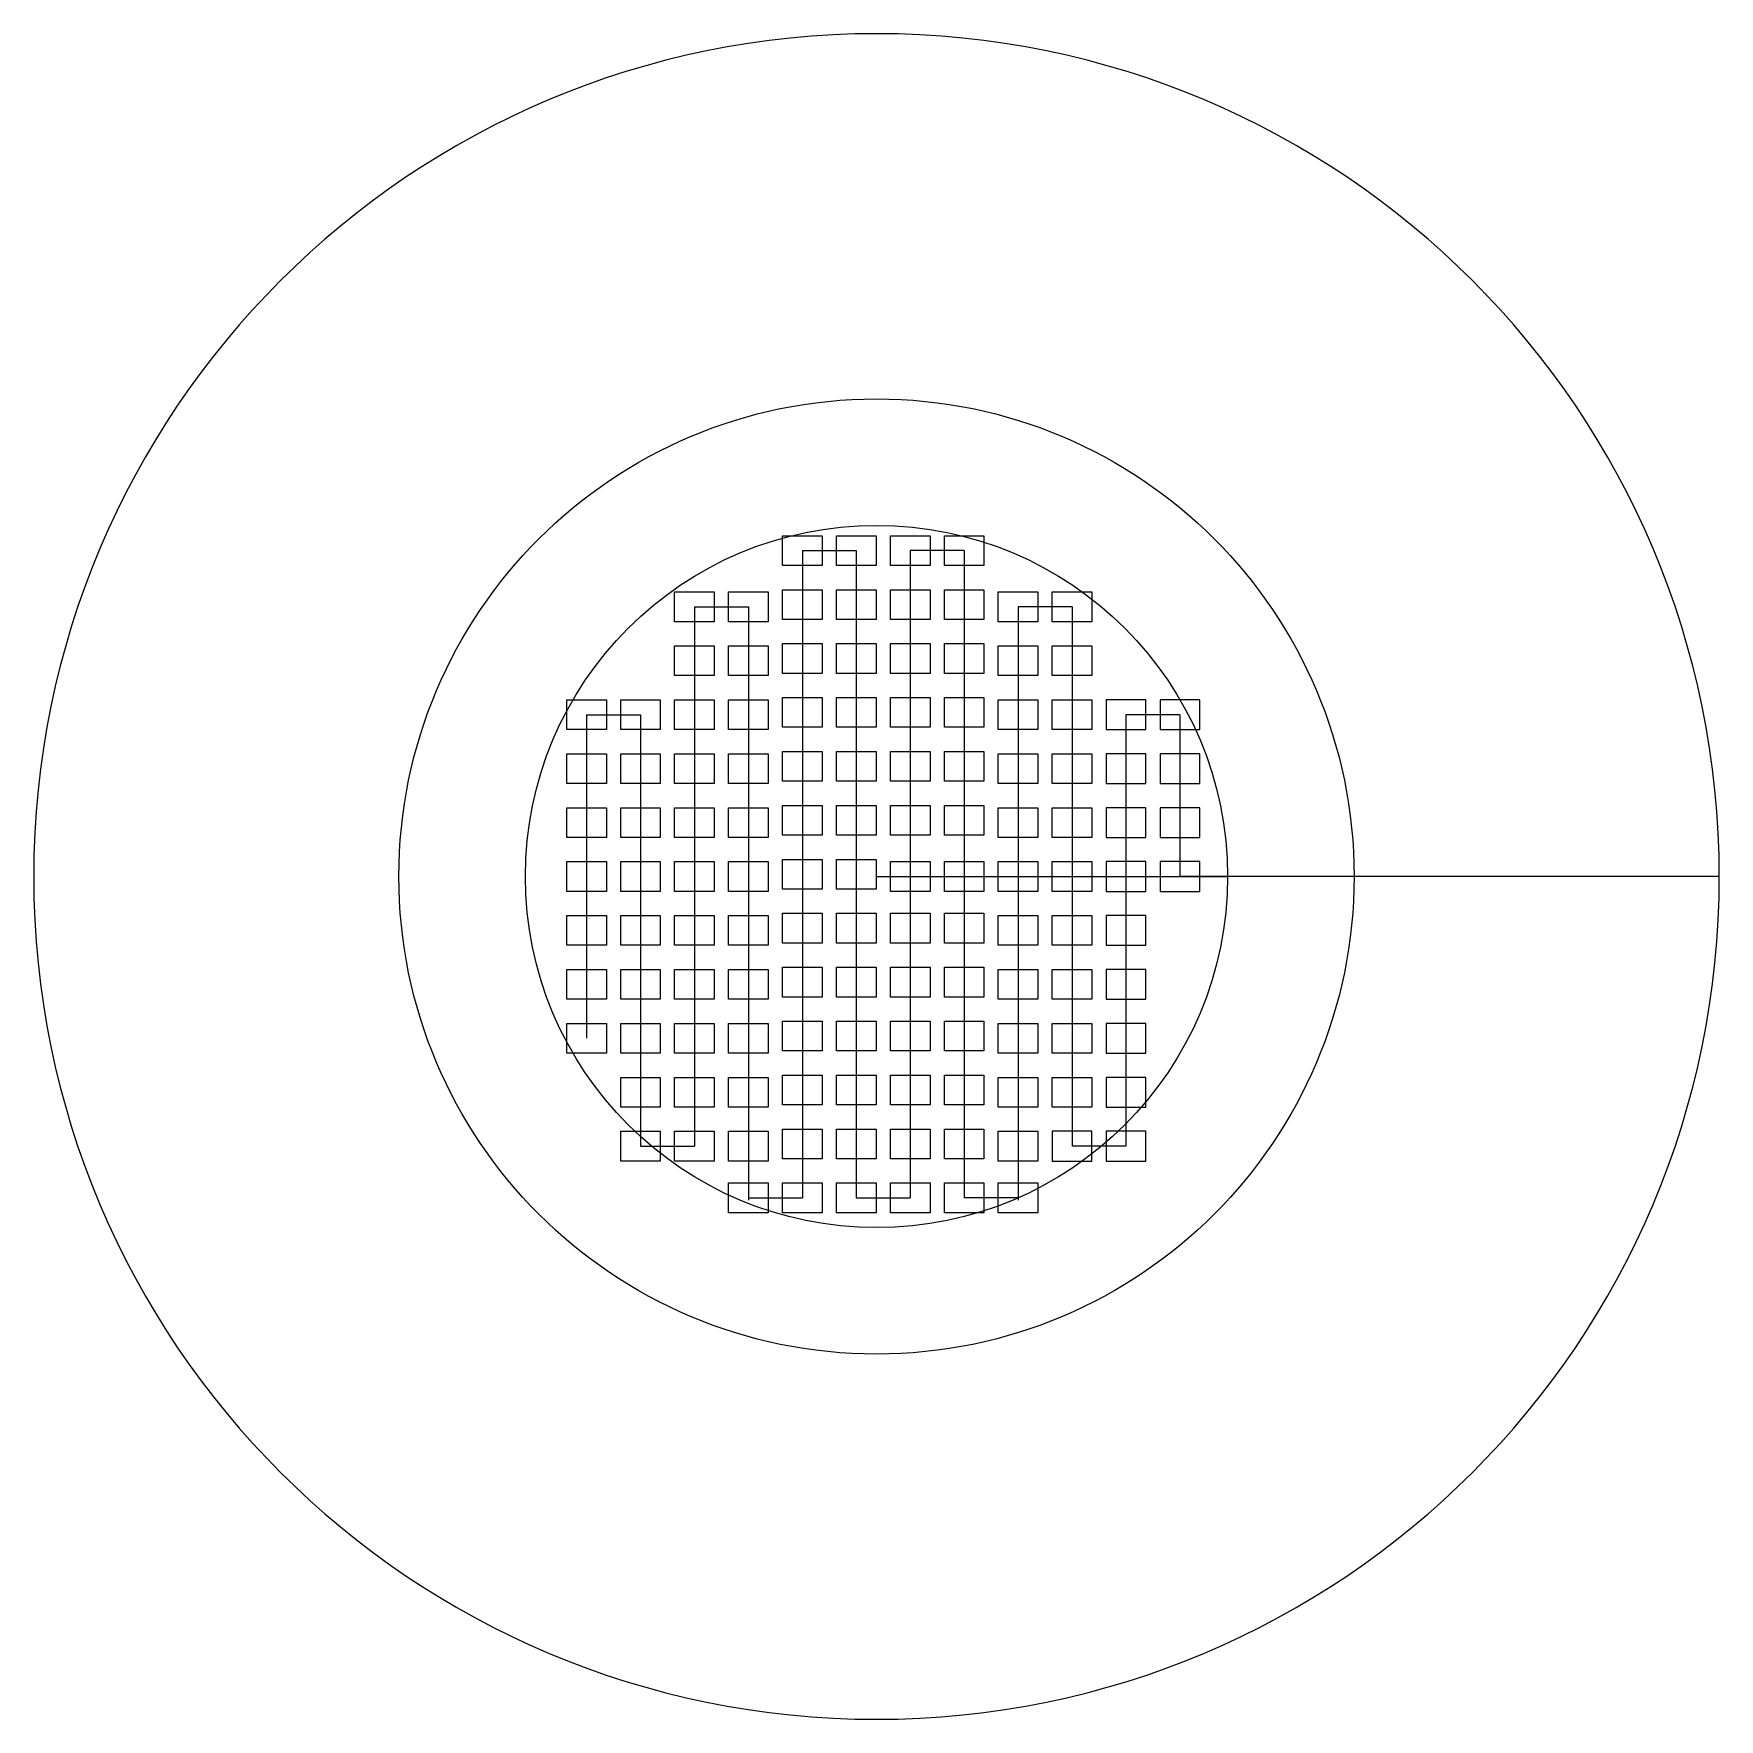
# Model space of a CAD drawing. Header units: inches. Extents: x -6000 to 6000, y -6000 to 6000.
import ezdxf

# ---------------------------------------------------------------- set-up
doc = ezdxf.new("R2010")
doc.units = ezdxf.units.IN
doc.header["$MEASUREMENT"] = 0
doc.layers.get('0').update_dxf_attribs({"color": 178, "lineweight": 25, "true_color": 0x000000})
for name, color, linetype, lineweight, true_color in [('images', 1, 'Continuous', 25, 0xff0000), ('measurements', 178, 'Continuous', 25, 0x000000), ('scan path- half-turns', 216, 'Continuous', 25, 0x800080)]:
    doc.layers.add(name, color=color, linetype=linetype, lineweight=lineweight, true_color=true_color)

# ---------------------------------------------------------------- blocks, each defined once
blk = doc.blocks.new('Image_area')
at = {"layer": 'images'}
for p, q in [((141, 106), (-141, 106)), ((-141, 106), (-141, -106)), ((141, -106), (141, 106)), ((-141, -106), (141, -106))]:
    blk.add_line(p, q, dxfattribs=at)

msp = doc.modelspace()

# ---------------------------------------------------------------- linework, layer by layer
for radius in [6000, 3400]:
    msp.add_circle((0, 0), radius)
at = {"layer": 'measurements'}
for p, q in [((0, 0), (192, 0)), ((192, 0), (384, 0)), ((384, 0), (576, 0)), ((576, 0), (768, 0)), ((768, 0), (960, 0)), ((960, 0), (1152, 0)), ((1152, 0), (1344, 0)), ((1344, 0), (1536, 0)), ((1536, 0), (1728, 0)), ((1728, 0), (1920, 0)), ((1920, 0), (2112, 0)), ((2112, 0), (2304, 0)), ((2304, 0), (2496, 0))]:
    msp.add_line(p, q, dxfattribs=at)
msp.add_circle((0, 0), 2500, dxfattribs=at)
at = {"layer": 'scan path- half-turns'}
for p, q in [((-528, 2320), (-144, 2320)), ((-528, 2320), (-528, 1936)), ((-144, 2320), (-144, 1936)), ((624, 2320), (240, 2320)), ((240, 2320), (240, 1936)), ((624, 2320), (624, 1936)), ((-1296, 1920), (-912, 1920)), ((-1296, 1920), (-1296, 1536)), ((-912, 1920), (-912, 1536)), ((-528, 1936), (-528, 1552)), ((-144, 1936), (-144, 1552)), ((240, 1936), (240, 1552)), ((624, 1936), (624, 1552)), ((1392, 1920), (1008, 1920)), ((1008, 1920), (1008, 1536)), ((1392, 1920), (1392, 1536)), ((-1296, 1536), (-1296, 1152)), ((-912, 1536), (-912, 1152)), ((-528, 1552), (-528, 1168)), ((-144, 1552), (-144, 1168)), ((240, 1552), (240, 1168)), ((624, 1552), (624, 1168)), ((1008, 1536), (1008, 1152)), ((1392, 1536), (1392, 1152)), ((-2064, 1152), (-1680, 1152)), ((-2064, 1152), (-2064, 768)), ((-1680, 1152), (-1680, 768)), ((-1296, 1152), (-1296, 768)), ((-912, 1152), (-912, 768)), ((-528, 1168), (-528, 784)), ((-144, 1168), (-144, 784)), ((240, 1168), (240, 784)), ((624, 1168), (624, 784)), ((1008, 1152), (1008, 768)), ((1392, 1152), (1392, 768)), ((2160, 1152), (1776, 1152)), ((1776, 1152), (1776, 768)), ((2160, 1152), (2160, 768)), ((-2064, 768), (-2064, 384)), ((-1680, 768), (-1680, 384)), ((-1296, 768), (-1296, 384)), ((-912, 768), (-912, 384)), ((-528, 784), (-528, 400)), ((-144, 784), (-144, 400)), ((240, 784), (240, 400)), ((624, 784), (624, 400)), ((1008, 768), (1008, 384)), ((1392, 768), (1392, 384)), ((1776, 768), (1776, 384)), ((2160, 768), (2160, 384)), ((-2064, 384), (-2064, 0)), ((-1680, 384), (-1680, 0)), ((-1296, 384), (-1296, 0)), ((-912, 384), (-912, 0)), ((-528, 400), (-528, 16)), ((-144, 400), (-144, 16)), ((240, 400), (240, 16)), ((624, 400), (624, 16)), ((1008, 384), (1008, 0)), ((1392, 384), (1392, 0)), ((1776, 384), (1776, 0)), ((2160, 384), (2160, 0)), ((-2064, 0), (-2064, -384)), ((-1680, 0), (-1680, -384)), ((-1296, 0), (-1296, -384)), ((-912, 0), (-912, -384)), ((-528, 16), (-528, -368)), ((-144, 16), (-144, -368)), ((240, 16), (240, -368)), ((624, 16), (624, -368)), ((1392, 0), (1392, -384)), ((1776, 0), (1776, -384)), ((6000, 0), (2160, 0)), ((1008, 0), (1008, -384)), ((-2064, -384), (-2064, -768)), ((-1680, -384), (-1680, -768)), ((-1296, -384), (-1296, -768)), ((-912, -384), (-912, -768)), ((-528, -368), (-528, -752)), ((-144, -368), (-144, -752)), ((240, -368), (240, -752)), ((624, -368), (624, -752)), ((1008, -384), (1008, -768)), ((1392, -384), (1392, -768)), ((1776, -384), (1776, -768)), ((-2064, -768), (-2064, -1152)), ((-1680, -768), (-1680, -1152)), ((-1296, -768), (-1296, -1152)), ((-912, -768), (-912, -1152)), ((-528, -752), (-528, -1136)), ((-144, -752), (-144, -1136)), ((240, -752), (240, -1136)), ((624, -752), (624, -1136)), ((1008, -768), (1008, -1152)), ((1392, -768), (1392, -1152)), ((1776, -768), (1776, -1152)), ((-1680, -1152), (-1680, -1536)), ((-1296, -1152), (-1296, -1536)), ((-912, -1152), (-912, -1536)), ((-528, -1136), (-528, -1520)), ((-144, -1136), (-144, -1520)), ((240, -1136), (240, -1520)), ((624, -1136), (624, -1520)), ((1008, -1152), (1008, -1536)), ((1392, -1152), (1392, -1536)), ((1776, -1152), (1776, -1536)), ((-1680, -1536), (-1680, -1920)), ((-1296, -1536), (-1296, -1920)), ((-912, -1536), (-912, -1920)), ((-528, -1520), (-528, -1904)), ((-144, -1520), (-144, -1904)), ((240, -1520), (240, -1904)), ((624, -1520), (624, -1904)), ((1008, -1536), (1008, -1920)), ((1392, -1536), (1392, -1920)), ((1776, -1536), (1776, -1920)), ((-1680, -1920), (-1296, -1920)), ((-912, -1920), (-912, -2304)), ((-528, -1904), (-528, -2288)), ((-144, -1904), (-144, -2288)), ((240, -1904), (240, -2288)), ((624, -1904), (624, -2288)), ((1008, -1920), (1008, -2304)), ((1776, -1920), (1392, -1920)), ((-912, -2288), (-528, -2288)), ((-144, -2288), (240, -2288)), ((1008, -2288), (624, -2288))]:
    msp.add_line(p, q, dxfattribs=at)

# ---------------------------------------------------------------- block references
at = {"layer": 'images', "yscale": -1, "rotation": 180}
for p in [(-528, 2320), (-144, 2320), (240, 2320), (624, 2320), (-528, 1936), (-144, 1936), (240, 1936), (624, 1936), (-1296, 1920), (-912, 1920), (1008, 1920), (1392, 1920), (-1296, 1536), (-912, 1536), (-528, 1552), (-144, 1552), (240, 1552), (624, 1552), (1008, 1536), (1392, 1536), (-2064, 1152), (-1680, 1152), (-1296, 1152), (-912, 1152), (-528, 1168), (-144, 1168), (240, 1168), (624, 1168), (1008, 1152), (1392, 1152), (-2064, 768), (-1680, 768), (-1296, 768), (-912, 768), (-528, 784), (-144, 784), (240, 784), (624, 784), (1008, 768), (1392, 768), (-2064, 384), (-1680, 384), (-1296, 384), (-912, 384), (-528, 400), (-144, 400), (240, 400), (624, 400), (1008, 384), (1392, 384), (-528, 16), (-144, 16), (-2064, 0), (-1680, 0), (-1296, 0), (-912, 0), (240, 0), (624, 0), (1008, 0), (1392, 0), (-2064, -384), (-1680, -384), (-1296, -384), (-912, -384), (-528, -368), (-144, -368), (240, -368), (624, -368), (1008, -384), (1392, -384), (-2064, -768), (-1680, -768), (-1296, -768), (-912, -768), (-528, -752), (-144, -752), (240, -752), (624, -752), (1008, -768), (1392, -768), (-2064, -1152), (-1680, -1152), (-1296, -1152), (-912, -1152), (-528, -1136), (-144, -1136), (240, -1136), (624, -1136), (1008, -1152), (1392, -1152), (-1680, -1536), (-1296, -1536), (-912, -1536), (-528, -1520), (-144, -1520), (240, -1520), (624, -1520), (1008, -1536), (1392, -1536), (-528, -1904), (-144, -1904), (240, -1904), (624, -1904), (-1680, -1920), (-1296, -1920), (-912, -1920), (1008, -1920), (-912, -2288), (-528, -2288), (-144, -2288), (240, -2288), (624, -2288), (1008, -2288)]:
    msp.add_blockref('Image_area', p, dxfattribs=at)
at = {"layer": 'images'}
for p in [(1776, 1152), (2160, 1152), (1776, 768), (2160, 768), (1776, 384), (2160, 384), (1776, 0), (2160, 0), (1776, -384), (1776, -768), (1776, -1152), (1776, -1536), (1392, -1920), (1776, -1920)]:
    msp.add_blockref('Image_area', p, dxfattribs=at)

doc.saveas('drawing.dxf')
